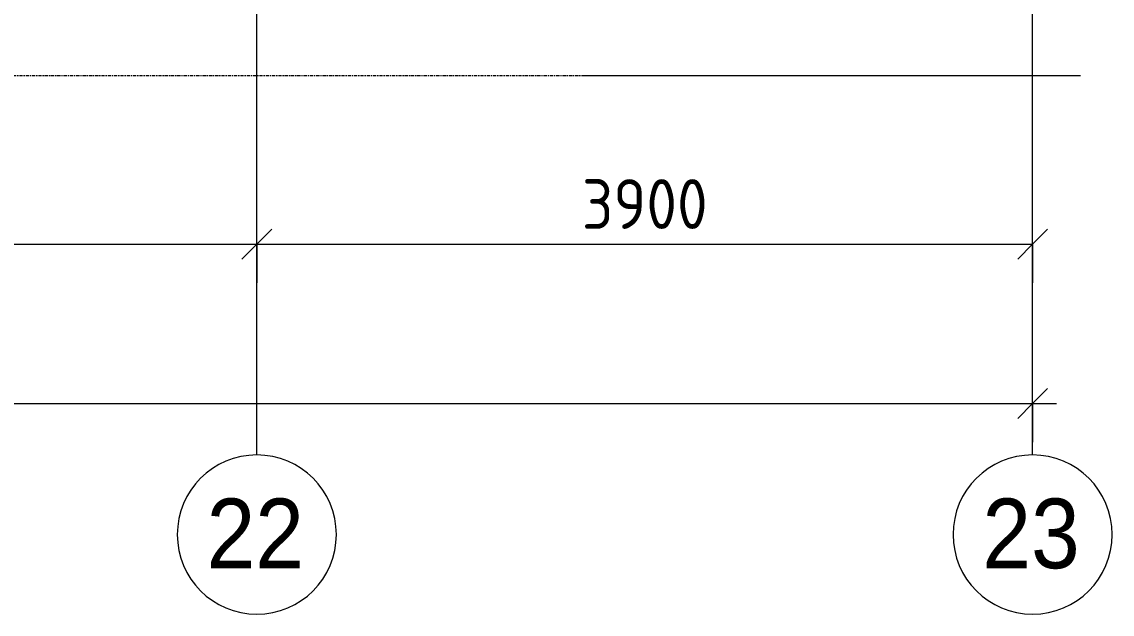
# Model space of a CAD drawing. Header units: millimetres. Extents: x 35928 to 232966, y -8553 to 29000.
# Drawn here: x 79478 to 84960, y -2706 to 269 of the extents above; entities that cross this region are included whole.
import ezdxf

# ---------------------------------------------------------------- set-up
doc = ezdxf.new("R2010")
doc.units = ezdxf.units.MM
doc.linetypes.add('Осевая', pattern=[31.75, 6.35, -4.7625, 15.875, -4.7625])
for name, color, linetype, lineweight in [('A-ANNO-DIMS', 7, 'Continuous', 9), ('A-ANNO-DIMS-100', 7, 'Continuous', 9), ('Оси', 7, 'Continuous', 9), ('Оси-1', 7, 'Continuous', 20), ('Оси-2', 7, 'Осевая', 9)]:
    doc.layers.add(name, color=color, linetype=linetype, lineweight=lineweight)
doc.styles.add('Arial', font='arial.ttf', dxfattribs={"width": 0.9, "height": 350})
doc.styles.add('ISOCPEUR', font='isocpeur.ttf', dxfattribs={"width": 0.9, "height": 250})
doc.dimstyles.new('ISO-2_5_0_9К_БОЛЬШОЙ', dxfattribs={"dimscale": 304.8, "dimtxt": 248.995294, "dimasz": 0.492126, "dimexe": 0.393701, "dimexo": 0.984252, "dimgap": 0, "dimtad": 1, "dimdec": 0, "dimrnd": 10, "dimzin": 0, "dimdsep": 46, "dimtxsty": 'ISOCPEUR', "dimblk1": 'OBLIQUE', "dimblk2": 'OBLIQUE', "dimsah": 1, "dimcen": 0.09, "dimdle": 0.393701, "dimazin": 0, "dimtfac": 1, "dimtdec": 4, "dimtix": 1, "dimtmove": 0, "dimatfit": 3, "dimfxl": 1, "dimtvp": 1, "dimtolj": 1, "dimtzin": 0, "dimarcsym": 2})

# ---------------------------------------------------------------- blocks, each defined once
blk = doc.blocks.new('Ось сетки - D8-29747960-Сводный план потолков 1 этажа в осях 12-23')
at = {"layer": 'Оси-1'}
for start, end in [(360, 180), (180, 360)]:
    blk.add_arc((0, 0), 4, start, end, dxfattribs=at)
blk = doc.blocks.new('DIMBLOCK17-Сводный план потолков 1 этажа в осях 12-23')
at = {"layer": 'A-ANNO-DIMS-100'}
for p, q in [((75560, -1041.5), (75560, -727.6)), ((80660, -1041.5), (80660, -727.6)), ((75560, -847.6), (80660, -847.6)), ((75560, -847.6), (75560, -1041.5)), ((80660, -847.6), (80660, -1041.5))]:
    blk.add_line(p, q, dxfattribs=at)
at = {"layer": 'A-ANNO-DIMS-100', "lineweight": 20}
for p, q in [((75560, -847.6), (75635, -772.6)), ((80660, -847.6), (80735, -772.6)), ((75560, -847.6), (75485, -922.6)), ((80660, -847.6), (80585, -922.6))]:
    blk.add_line(p, q, dxfattribs=at)
at = {"layer": 'A-ANNO-DIMS-100', "color": 0, "insert": (77815.5, -521), "char_height": 250, "width": 706.764, "attachment_point": 1, "line_spacing_factor": 1.149209, "style": 'ISOCPEUR'}
blk.add_mtext('5100', dxfattribs=at)
blk = doc.blocks.new('_Oblique')
at = {"color": 0, "linetype": 'ByBlock', "lineweight": -2}
blk.add_line((-0.5, -0.5), (0.5, 0.5), dxfattribs=at)
blk = doc.blocks.new('DIMBLOCK18-Сводный план потолков 1 этажа в осях 12-23')
at = {"layer": 'A-ANNO-DIMS-100'}
for p, q in [((80660, -1041.5), (80660, -727.6)), ((84560, -1041.5), (84560, -727.6)), ((80660, -847.6), (84560, -847.6)), ((80660, -847.6), (80660, -1041.5)), ((84560, -847.6), (84560, -1041.5))]:
    blk.add_line(p, q, dxfattribs=at)
at = {"layer": 'A-ANNO-DIMS-100', "lineweight": 20}
for p, q in [((80660, -847.6), (80735, -772.6)), ((84560, -847.6), (84635, -772.6)), ((80660, -847.6), (80585, -922.6)), ((84560, -847.6), (84485, -922.6))]:
    blk.add_line(p, q, dxfattribs=at)
at = {"layer": 'A-ANNO-DIMS-100', "color": 0, "insert": (82294, -521), "char_height": 250, "width": 758.478, "attachment_point": 1, "line_spacing_factor": 1.149209, "style": 'ISOCPEUR'}
blk.add_mtext('3900', dxfattribs=at)
blk = doc.blocks.new('DIMBLOCK31-Сводный план потолков 1 этажа в осях 12-23')
at = {"layer": 'A-ANNO-DIMS-100'}
for p, q in [((38310, -1841.5), (38310, -1527.6)), ((84560, -1841.5), (84560, -1527.6)), ((38190, -1647.6), (84680, -1647.6)), ((38310, -1647.6), (38310, -1841.5)), ((84560, -1647.6), (84560, -1841.5))]:
    blk.add_line(p, q, dxfattribs=at)
at = {"layer": 'A-ANNO-DIMS-100', "lineweight": 20}
for p, q in [((38310, -1647.6), (38385, -1572.6)), ((84560, -1647.6), (84635, -1572.6)), ((38310, -1647.6), (38235, -1722.6)), ((84560, -1647.6), (84485, -1722.6))]:
    blk.add_line(p, q, dxfattribs=at)
at = {"layer": 'A-ANNO-DIMS-100', "color": 0, "insert": (61028, -1321), "char_height": 250, "width": 976.828, "attachment_point": 1, "line_spacing_factor": 1.149209, "style": 'ISOCPEUR'}
blk.add_mtext('46250', dxfattribs=at)

msp = doc.modelspace()

# ---------------------------------------------------------------- linework, layer by layer
at = {"layer": 'Оси'}
for p, q in [((80660, -1906.3), (80660, 593.7)), ((84560, -1906.3), (84560, 593.7)), ((82300, 0), (84800, 0))]:
    msp.add_line(p, q, dxfattribs=at)
at = {"layer": 'Оси-2'}
msp.add_line((39228, 0), (82300, 0), dxfattribs=at)

# ---------------------------------------------------------------- block references
at = {"layer": 'Оси-1', "xscale": 99.99999999999993, "yscale": 99.99999999999993, "zscale": 99.99999999999993}
for p in [(80660, -2306.3), (84560, -2306.3)]:
    msp.add_blockref('Ось сетки - D8-29747960-Сводный план потолков 1 этажа в осях 12-23', p, dxfattribs=at)

# ---------------------------------------------------------------- texts
at = {"layer": 'Оси', "char_height": 350, "width": 606.076, "attachment_point": 1, "style": 'Arial'}
for s, insert in [('22', (80407.4, -2125.6)), ('23', (84307.4, -2125.6))]:
    msp.add_mtext(s, dxfattribs=dict(at, insert=insert))

# ---------------------------------------------------------------- dimensions: what is measured, and where the dimension line sits
at = {"layer": 'A-ANNO-DIMS'}
for base, p1, p2, override, picture, middle in [((80660, -847.6), (75560, -741.5), (80660, -741.5), {"dimpost": '<>', "dimfxl": 5100}, 'DIMBLOCK17-Сводный план потолков 1 этажа в осях 12-23', (78110, -722.6)), ((84560, -847.6), (80660, -741.5), (84560, -741.5), {"dimpost": '<>', "dimfxl": 3900}, 'DIMBLOCK18-Сводный план потолков 1 этажа в осях 12-23', (82610, -722.6)), ((84560, -1647.6), (38310, -1541.5), (84560, -1541.5), {"dimpost": '<>', "dimfxl": 46250}, 'DIMBLOCK31-Сводный план потолков 1 этажа в осях 12-23', (61435, -1522.6))]:
    dim = msp.add_linear_dim(base=base, p1=p1, p2=p2, dimstyle='ISO-2_5_0_9К_БОЛЬШОЙ', override=override, dxfattribs=at)
    dim.commit()
    dim.dimension.update_dxf_attribs({"geometry": picture, "text_midpoint": middle})

doc.saveas('drawing.dxf')
